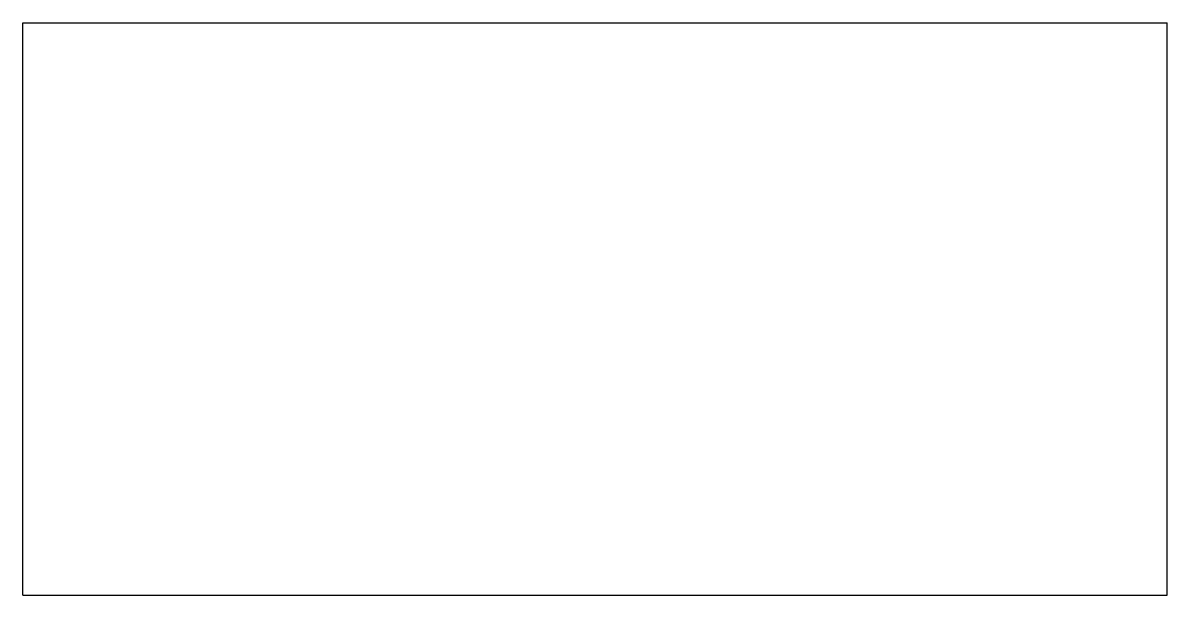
# Model space of a CAD drawing. Header units: inches. Extents: x 0 to 13, y 0 to 6.5.
import ezdxf

# ---------------------------------------------------------------- set-up
doc = ezdxf.new("R2010")
doc.units = ezdxf.units.IN
doc.header["$MEASUREMENT"] = 0
doc.layers.add('CUT', color=7, linetype='Continuous')

msp = doc.modelspace()

# ---------------------------------------------------------------- linework, layer by layer
at = {"layer": 'CUT'}
for p, q in [((0, 0), (0, 6.5)), ((0, 6.5), (13, 6.5)), ((13, 0), (13, 6.5)), ((0, 0), (13, 0))]:
    msp.add_line(p, q, dxfattribs=at)

doc.saveas('drawing.dxf')
